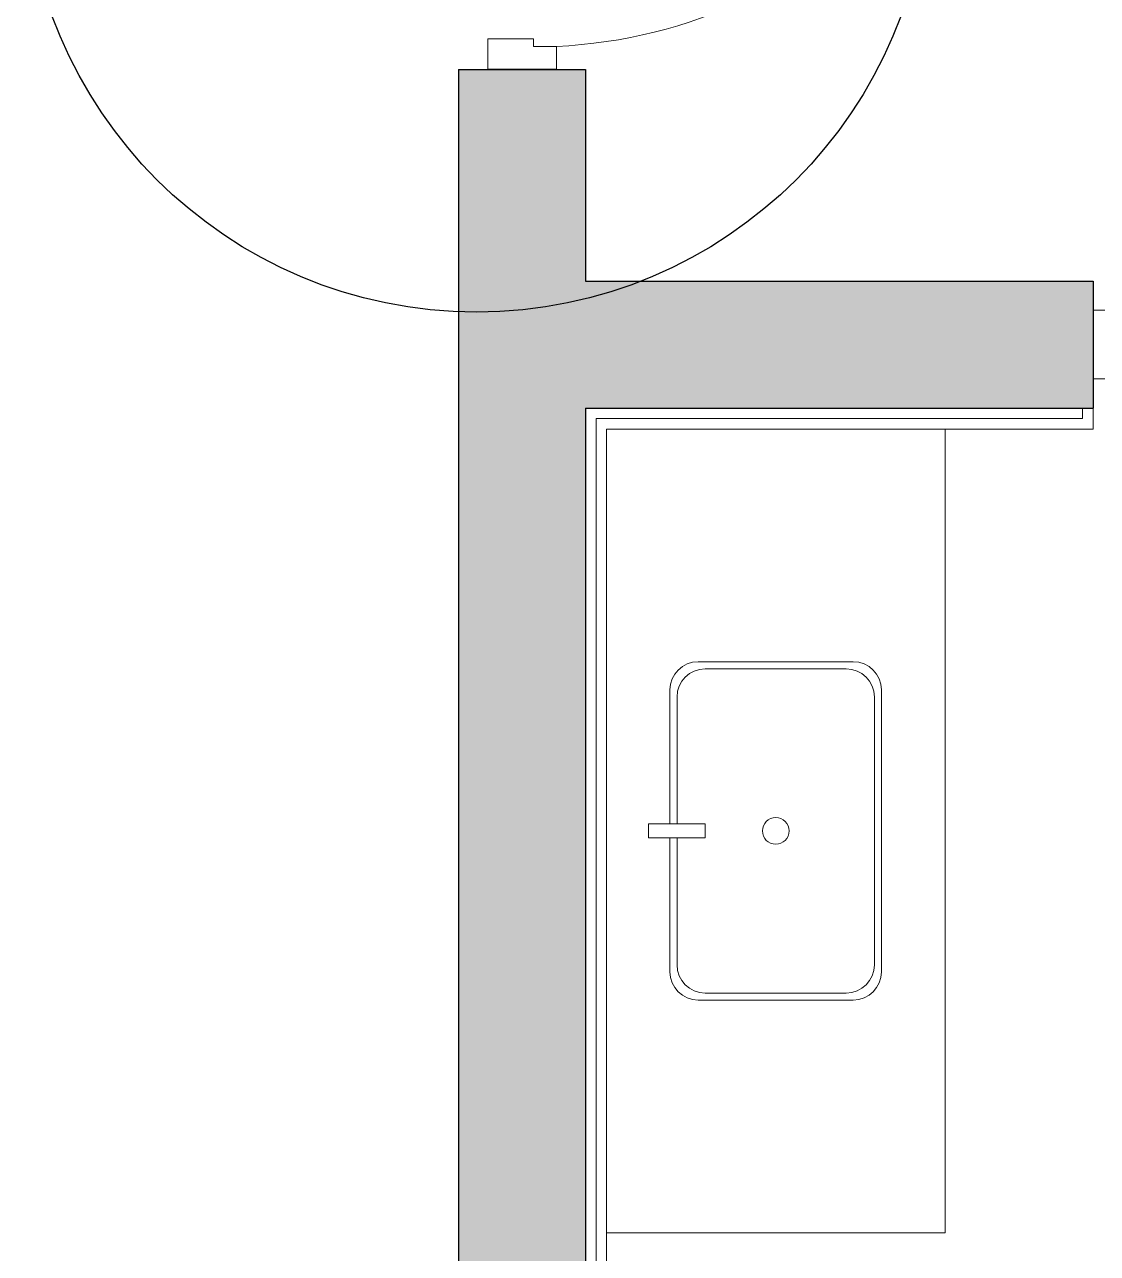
# Model space of a CAD drawing. Header units: inches. Extents: x 211391 to 214260, y -106888 to -102532.
# Drawn here: x 212173.4 to 212249.5, y -104734 to -104646.8 of the extents above; entities that cross this region are included whole.
import ezdxf

# ---------------------------------------------------------------- set-up
doc = ezdxf.new("R2010")
doc.units = ezdxf.units.IN
doc.header["$MEASUREMENT"] = 0
for name, color, linetype, lineweight in [('counter', 177, 'Continuous', 13), ('DOOR', 2, 'Continuous', 9), ('FIXTURES', 8, 'Continuous', 9), ('HATCH', 251, 'Continuous', 13), ('STONE', 1, 'Continuous', 18), ('TEXT', 3, 'Continuous', 9), ('WALL', 5, 'Continuous', 25)]:
    doc.layers.add(name, color=color, linetype=linetype, lineweight=lineweight)

# ---------------------------------------------------------------- blocks, each defined once
blk = doc.blocks.new('AETJUEU')
at = {"layer": 'FIXTURES'}
for p, q in [((67937.682, -56339.054), (67936.693, -56339.054)), ((67936.693, -56339.054), (67936.693, -56343.072)), ((67937.682, -56343.072), (67937.682, -56339.054)), ((67936.693, -56340.576), (67927.188, -56340.576)), ((67936.693, -56341.076), (67927.688, -56341.076)), ((67947.188, -56340.576), (67937.682, -56340.576)), ((67946.688, -56341.076), (67937.682, -56341.076)), ((67925.188, -56342.576), (67925.188, -56353.576)), ((67949.188, -56353.576), (67949.188, -56342.576)), ((67925.688, -56343.076), (67925.688, -56353.076)), ((67936.693, -56343.072), (67937.682, -56343.072)), ((67948.688, -56353.076), (67948.688, -56343.076)), ((67927.188, -56355.576), (67947.188, -56355.576)), ((67927.688, -56355.076), (67946.688, -56355.076))]:
    blk.add_line(p, q, dxfattribs=at)
blk.add_circle((67937.188, -56348.076), 0.945, dxfattribs=at)
for centre, start, end in [((67927.188, -56342.576), 90, 180), ((67927.688, -56343.076), 90, 180), ((67946.688, -56343.076), 0, 90), ((67947.188, -56342.576), 0, 90), ((67927.688, -56353.076), 180, 270), ((67946.688, -56353.076), 270, 0), ((67927.188, -56353.576), 180, 270), ((67947.188, -56353.576), 270, 0)]:
    blk.add_arc(centre, 2, start, end, dxfattribs=at)
blk = doc.blocks.new('DOOR 3 L')
at = {"layer": 'DOOR'}
for points in [[(1.5, -4.54), (1.5, -3.04), (2, -3.04), (2, -0.04), (0, -0.04), (0, -4.54)], [(34.5, -4.54), (34.5, -3.04), (34, -3.04), (34, -0.04), (36, -0.04), (36, -4.54)]]:
    blk.add_lwpolyline(points, close=True, dxfattribs=at)
blk.add_lwpolyline([(34.5, -4.54, -0.400224), (1.5, -36.04), (1.5, -4.54), (3, -4.54), (3, -36.006)], format="xyb", dxfattribs=at)
blk = doc.blocks.new('GY')
at = {"layer": 'counter', "ltscale": 20}
for p, q in [((210112.897, -104594.987), (210112.897, -104651.987)), ((210112.897, -104651.987), (210088.897, -104651.987))]:
    blk.add_line(p, q, dxfattribs=at)
at = {"layer": 'STONE'}
for p, q in [((210088.147, -104594.237), (210122.647, -104594.237)), ((210088.147, -104594.237), (210088.147, -104703.737)), ((210122.647, -104593.487), (210122.647, -104594.237)), ((210123.397, -104593.487), (210123.397, -104594.987)), ((210123.397, -104594.987), (210088.897, -104594.987)), ((210088.897, -104594.987), (210088.897, -104702.987))]:
    blk.add_line(p, q, dxfattribs=at)
at = {"layer": 'DOOR', "ltscale": 5, "xscale": -1.083333333242384, "yscale": 1.083333333242384, "zscale": 1.083333333242384, "rotation": 359.9999999999729}
blk.add_blockref('DOOR 3 L', (210162.397, -104586.506), dxfattribs=at)
at = {"layer": 'FIXTURES', "rotation": 90}
blk.add_blockref('AETJUEU', (153752.813, -172560.675), dxfattribs=at)

msp = doc.modelspace()

# ---------------------------------------------------------------- hatches: boundary and pattern name
at = {"layer": 'HATCH', "ltscale": 15}
h = msp.add_hatch(color=256, dxfattribs=at)
h.dxf.hatch_style = 1
h.paths.add_polyline_path([(212213.188, -104674.041), (212249.188, -104674.041), (212249.188, -104665.041), (212213.188, -104665.041), (212213.188, -104650.015), (212204.188, -104650.015), (212204.188, -104782.041), (212213.188, -104782.041)])

# ---------------------------------------------------------------- linework, layer by layer
at = {"layer": 'Defpoints', "ltscale": 15}
msp.add_circle((212205.456, -104635.18), 32.057, dxfattribs=at)
at = {"layer": 'WALL', "ltscale": 20}
for p, q in [((212204.188, -104650.015), (212213.188, -104650.015)), ((212204.188, -104650.015), (212204.188, -104782.041)), ((212213.188, -104650.015), (212213.188, -104665.041)), ((212213.188, -104665.041), (212249.188, -104665.041)), ((212249.188, -104665.041), (212249.188, -104674.041)), ((212213.188, -104674.041), (212249.188, -104674.041)), ((212213.188, -104674.041), (212213.188, -104782.041))]:
    msp.add_line(p, q, dxfattribs=at)

# ---------------------------------------------------------------- block references
at = {"layer": 'DOOR', "ltscale": 5, "xscale": -1.082596922725787, "yscale": 1.082596922725787, "zscale": 1.082596922725787, "rotation": 89.99999999997283}
msp.add_blockref('DOOR 3 L', (212206.209, -104611.041), dxfattribs=at)
at = {"layer": 'TEXT', "ltscale": 10}
msp.add_blockref('GY', (2125.791, -80.554), dxfattribs=at)

doc.saveas('drawing.dxf')
